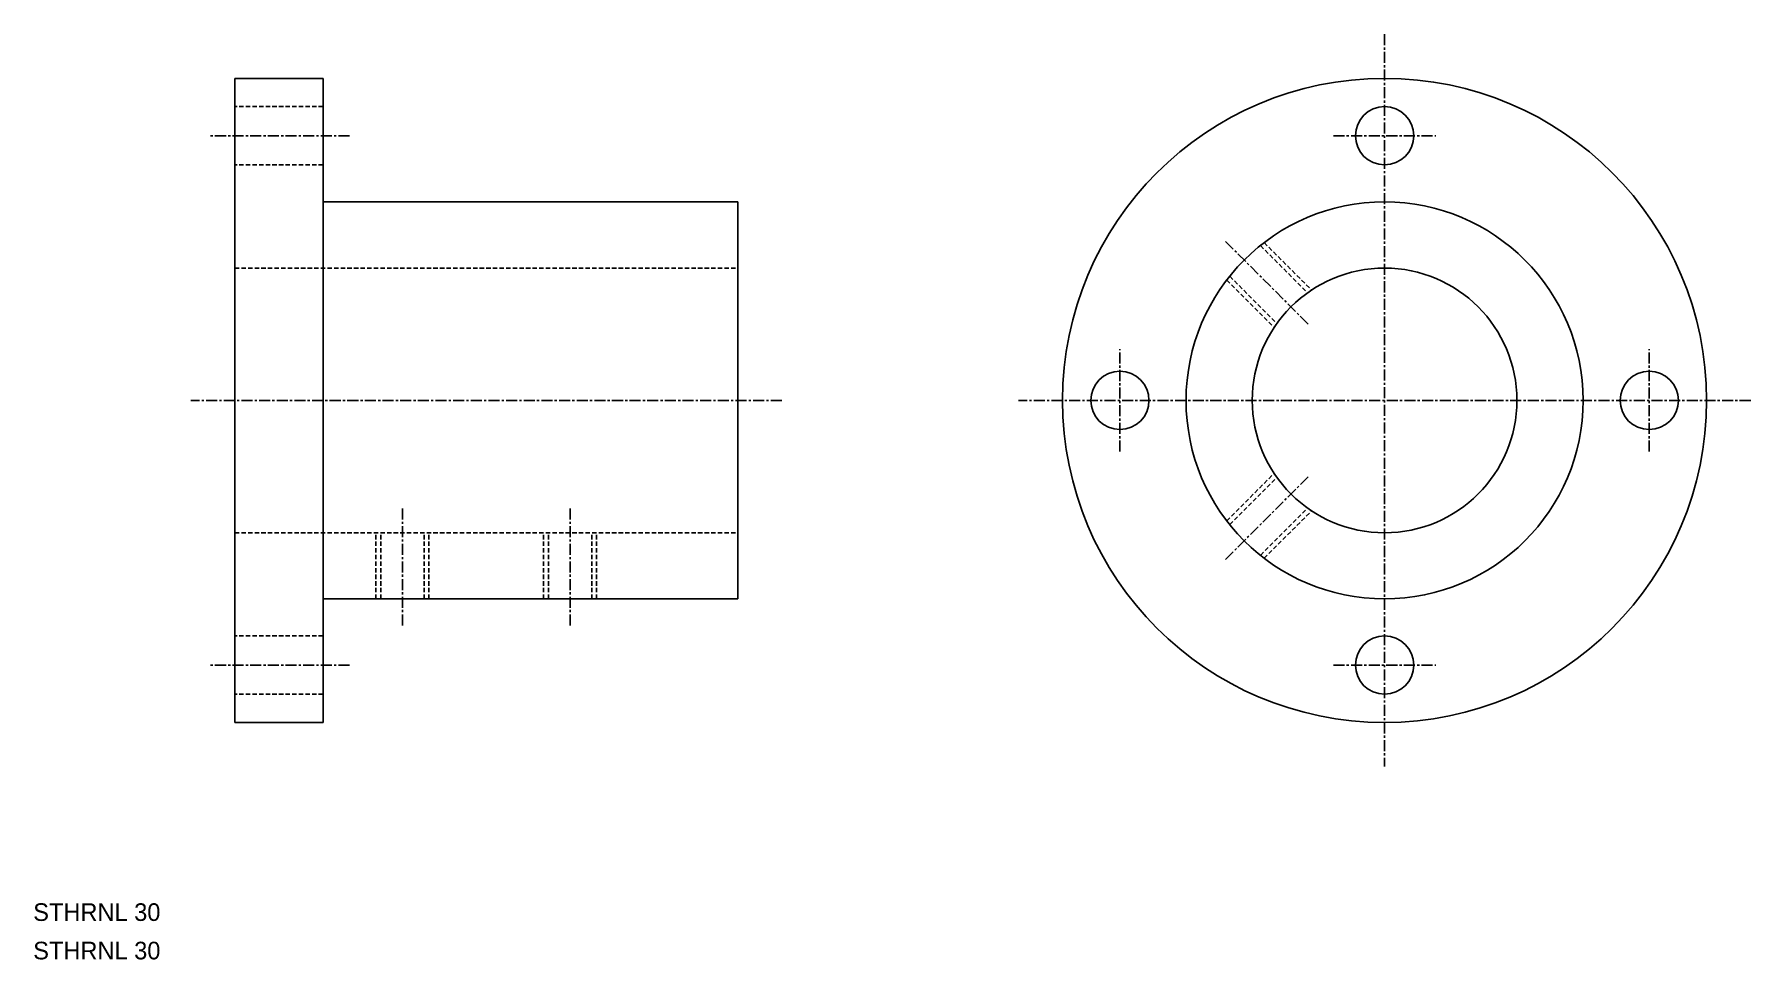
# Model space of a CAD drawing. Extents: x 60 to 255, y 58 to 163.
import ezdxf

# ---------------------------------------------------------------- set-up
doc = ezdxf.new("R2010")
doc.units = 0
doc.linetypes.add('CENTER', pattern=[2, 1.25, -0.25, 0.25, -0.25])
doc.linetypes.add('DASHED', pattern=[0.75, 0.5, -0.25])
doc.layers.get('0').update_dxf_attribs({"linetype": 'CONTINUOUS'})
doc.layers.add('CENTER', color=1, linetype='CENTER')

msp = doc.modelspace()

# ---------------------------------------------------------------- linework, layer by layer
at = {"color": 7, "linetype": 'CONTINUOUS'}
for p, q in [((83.01, 85.32), (83.01, 158.32)), ((93.01, 158.32), (83.01, 158.32)), ((93.01, 85.32), (93.01, 158.32)), ((93.01, 144.32), (140.01, 144.32)), ((140.01, 99.32), (140.01, 144.32)), ((93.01, 99.32), (140.01, 99.32)), ((93.01, 85.32), (83.01, 85.32))]:
    msp.add_line(p, q, dxfattribs=at)
at = {"color": 3, "linetype": 'DASHED'}
for p, q in [((93.01, 155.12), (83.01, 155.12)), ((93.01, 148.52), (83.01, 148.52)), ((199.25, 139.37), (204.6, 134.02)), ((199.68, 139.71), (205.06, 134.33)), ((83.01, 136.82), (140.01, 136.82)), ((195.44, 135.46), (200.82, 130.09)), ((195.78, 135.89), (201.13, 130.54)), ((195.44, 108.17), (200.82, 113.55)), ((195.78, 107.74), (201.13, 113.09)), ((199.25, 104.26), (204.6, 109.62)), ((199.68, 103.93), (205.06, 109.3)), ((83.01, 106.82), (140.01, 106.82)), ((99.01, 99.32), (99.01, 106.82)), ((99.55, 99.32), (99.55, 106.82)), ((104.47, 99.32), (104.47, 106.82)), ((105.01, 99.32), (105.01, 106.82)), ((118.01, 99.32), (118.01, 106.82)), ((118.55, 99.32), (118.55, 106.82)), ((123.47, 99.32), (123.47, 106.82)), ((124.01, 99.32), (124.01, 106.82)), ((93.01, 95.12), (83.01, 95.12)), ((93.01, 88.52), (83.01, 88.52))]:
    msp.add_line(p, q, dxfattribs=at)
at = {"color": 7, "linetype": 'CONTINUOUS'}
for centre, radius in [((213.33, 121.82), 36.5), ((213.33, 151.82), 3.3), ((213.33, 121.82), 22.5), ((213.33, 121.82), 15), ((183.33, 121.82), 3.3), ((243.33, 121.82), 3.3), ((213.33, 91.82), 3.3)]:
    msp.add_circle(centre, radius, dxfattribs=at)
at = {"layer": 'CENTER', "color": 1, "linetype": 'CENTER'}
for p, q in [((213.33, 163.32), (213.33, 80.32)), ((96.01, 151.82), (80.01, 151.82)), ((207.53, 151.82), (219.13, 151.82)), ((195.3, 139.85), (204.84, 130.3)), ((183.33, 116.02), (183.33, 127.62)), ((243.33, 116.02), (243.33, 127.62)), ((145.01, 121.82), (78.01, 121.82)), ((254.83, 121.82), (171.83, 121.82)), ((195.3, 103.79), (204.84, 113.33)), ((102.01, 96.32), (102.01, 109.82)), ((121.01, 96.32), (121.01, 109.82)), ((96.01, 91.82), (80.01, 91.82)), ((207.53, 91.82), (219.13, 91.82))]:
    msp.add_line(p, q, dxfattribs=at)

# ---------------------------------------------------------------- texts
at = {"color": 7, "linetype": 'CONTINUOUS'}
for p in [(60.16, 62.82), (60.16, 58.46)]:
    msp.add_text('STHRNL 30', height=2, dxfattribs=at).set_placement(p)

doc.saveas('drawing.dxf')
